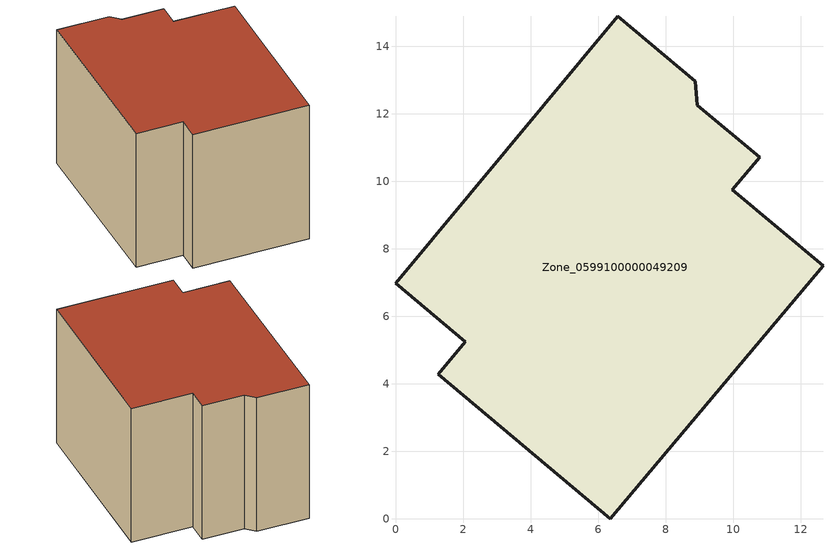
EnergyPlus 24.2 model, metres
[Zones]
Zone_0599100000049209
 floor ground (C_G): 0,6.97 6.58,14.88 8.88,12.96 8.94,12.25 10.79,10.71 9.98,9.74 12.66,7.5 6.36,0 1.26,4.28 2.06,5.24 z0
 wall outside (C_F): 9.98,9.74 10.79,10.71 8.94,12.25 8.88,12.96 6.58,14.88 0,6.97 2.06,5.24 1.26,4.28 6.36,0 12.66,7.5 9.98,9.74 z0:8.57
 roof outside (C_R): 6.36,0 12.66,7.5 9.98,9.74 10.79,10.71 8.94,12.25 8.88,12.96 6.58,14.88 0,6.97 2.06,5.24 1.26,4.28 z8.57
[BUILDING]
Pand.0599100000049209: North Axis=0; Terrain=City; Loads Convergence Tolerance Value=0.04; Temperature Convergence Tolerance Value=0.4; Solar Distribution=FullExterior; Maximum Number of Warmup Days=25; Minimum Number of Warmup Days=1
[Site:Location]
Rotterdam.The.Hague.AP_ZH_NLD Design_Conditions: Latitude=51.96; Longitude=4.45; Time Zone=1; Elevation=-4.5
[SITE:GROUNDTEMPERATURE:BUILDINGSURFACE]
18, 18, 18, 18, 18, 18, 18, 18, 18, 18, 18, 18
[MATERIAL] Thermal Absorptance=0.9; Solar Absorptance=0.7; Visible Absorptance=0.7
Name | Roughness | Thickness | Conductivity | Density | Specific Heat
G.TC.1946 | MediumSmooth | 0.15 | 1 | 540 | 1210
F.TC.1946 | Rough | 0.3 | 0.857143 | 1920 | 840
R.TC.1946 | MediumRough | 0.2 | 0.909091 | 1500 | 1000
[CONSTRUCTION]
C_G: G.TC.1946
C_F: F.TC.1946
C_R: R.TC.1946
[ZONE]
Zone_0599100000049209: Type=1; Multiplier=1; Ceiling Height=Autocalculate; Volume=Autocalculate; Floor Area=autocalculate; Part of Total Floor Area=Yes
[ZONEINFILTRATION:DESIGNFLOWRATE]
Infil_Zone_0599100000049209: Zone or ZoneList or Space or SpaceList=Zone_0599100000049209; Schedule=AlwaysOn; Design Flow Rate Calculation Method=Flow/Area; Flow Rate per Floor Area=0.003; Constant Term Coefficient=1; Temperature Term Coefficient=0; Velocity Term Coefficient=0; Velocity Squared Term Coefficient=0
[HVACTEMPLATE:ZONE:IDEALLOADSAIRSYSTEM]
Zone_0599100000049209: Maximum Heating Supply Air Temperature=50; Minimum Cooling Supply Air Temperature=13; Maximum Heating Supply Air Humidity Ratio=0.0156; Minimum Cooling Supply Air Humidity Ratio=0.0077; Heating Limit=NoLimit; Cooling Limit=NoLimit; Dehumidification Control Type=ConstantSensibleHeatRatio; Cooling Sensible Heat Ratio=0.7; Dehumidification Setpoint=60; Humidification Control Type=None; Humidification Setpoint=30; Outdoor Air Method=None; Outdoor Air Flow Rate per Person=0.00944; Outdoor Air Flow Rate per Zone Floor Area=0; Outdoor Air Flow Rate per Zone=0; Demand Controlled Ventilation Type=None; Outdoor Air Economizer Type=NoEconomizer; Heat Recovery Type=None; Sensible Heat Recovery Effectiveness=0.7; Latent Heat Recovery Effectiveness=0.65
[ZONECONTROL:THERMOSTAT]
ThermostatControl_Zone_0599100000049209: Zone or ZoneList=Zone_0599100000049209; Control Type Schedule=DualSetpointControlType; Control 1=Thermostat_Zone_0599100000049209; Temperature Difference Between Cutout And Setpoint=0
[THERMOSTATSETPOINT:DUALSETPOINT]
Thermostat_Zone_0599100000049209: Heating Setpoint Temperature Schedule=HeatingSetpoint_Zone_0599100000049209; Cooling Setpoint Temperature Schedule=CoolingSetpoint_Zone_0599100000049209
[SCHEDULE:COMPACT]
HeatingSetpoint_Zone_0599100000049209: Through: 12/31, For: AllDays, Until: 24:00, 21
CoolingSetpoint_Zone_0599100000049209: Through: 12/31, For: AllDays, Until: 24:00, 24
DualSetpointControlType: Through: 12/31, For: AllDays, Until: 24:00, 4
AlwaysOn: Through: 12/31, For: AllDays, Until: 24:00, 1
